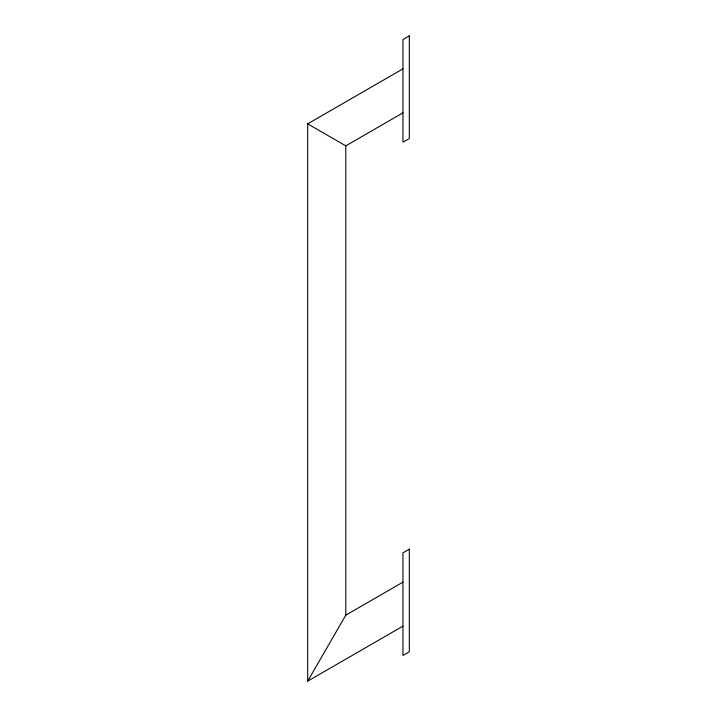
<?xml version="1.0" encoding="UTF-8"?>
<svg xmlns="http://www.w3.org/2000/svg" width="717" height="717" viewBox="0 0 717 717"><rect width="100%" height="100%" fill="white"/><g stroke="black" fill="none" stroke-linecap="round" stroke-linejoin="round"><path stroke-width="1.08" d="M402.954 626.156L307.692 681.15L345.8 615.15L345.8 145.847L307.692 123.844L402.954 68.85M345.8 145.847L402.954 112.847M345.8 615.15L402.954 582.159M307.692 123.844L307.692 681.15M409.308 35.85L402.954 39.516L402.954 142.181L409.308 138.515L409.308 35.85M409.308 549.159L402.954 552.825L402.954 655.481L409.308 651.816L409.308 549.159"/></g></svg>
